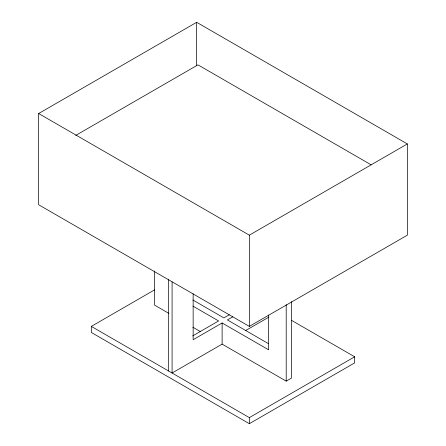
<?xml version="1.0" encoding="UTF-8"?>
<svg xmlns="http://www.w3.org/2000/svg" width="446" height="446" viewBox="0 0 446 446"><rect width="100%" height="100%" fill="white"/><g stroke="black" fill="none" stroke-linecap="round" stroke-linejoin="round"><path stroke-width="0.67" d="M38.657 113.529L196.664 22.3L407.343 143.935L407.343 235.165L249.336 326.388L38.657 204.753L38.657 113.529L249.336 235.165L407.343 143.935M75.775 135.394L197.968 64.854L371.011 164.758M291.35 320.239L354.676 356.8L354.676 362.882L249.336 423.7L91.324 332.471L91.324 326.394L154.528 289.9M192.661 335.933L218.612 320.947L192.962 306.14M229.311 314.77L223.875 317.909L192.862 300.002M268.648 315.043L268.648 349.837L222.125 322.976L193.151 339.701L193.151 293.775M232.823 316.799L227.388 319.933L268.548 343.699M291.472 301.63L291.472 378.085L286.204 381.129L222.125 344.128L172.084 373.018L172.084 281.967M245.473 330.648L268.988 317.073M91.324 326.394L249.336 417.618L354.676 356.8M168.9 313.404L154.528 305.103L154.528 271.045M192.856 327.236L200.644 331.729M286.204 304.668L286.204 381.129M249.336 235.165L249.336 326.388M249.336 417.618L249.336 423.7M222.125 322.976L222.125 344.128M196.664 22.3L196.664 65.478M168.577 279.241L168.577 370.994"/></g></svg>
